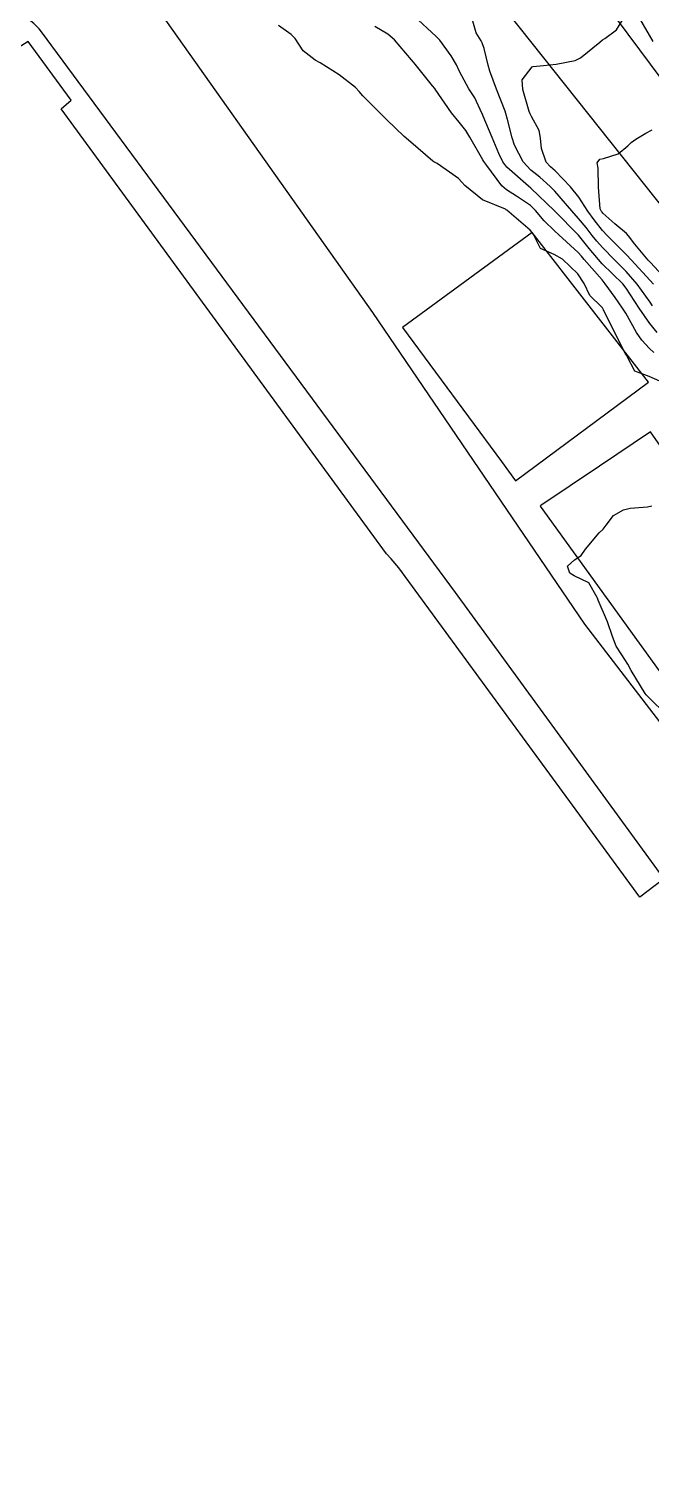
# Model space of a CAD drawing. Header units: metres. Extents: x 307586 to 320046, y 7427249 to 7434250.
# Drawn here: x 317879.3 to 317930.8, y 7431434 to 7431554.3 of the extents above; entities that cross this region are included whole.
import ezdxf

# ---------------------------------------------------------------- set-up
doc = ezdxf.new("R2010")
doc.units = ezdxf.units.M
doc.header["$MEASUREMENT"] = 0
for name, color, linetype in [('Curvas de Nivel 1m', 11, 'Continuous'), ('Curvas de Nivel 5m', 15, 'Continuous'), ('Edificações', 30, 'Continuous'), ('Linha Férrea', 20, 'Continuous'), ('Vias Primárias', 230, 'Continuous')]:
    doc.layers.add(name, color=color, linetype=linetype)

msp = doc.modelspace()

# ---------------------------------------------------------------- linework, layer by layer
at = {"layer": 'Curvas de Nivel 1m', "flags": 128}
for points, elevation in [([(317931.32, 7431529.1), (317930.71, 7431529.86), (317929.83, 7431531.12), (317928.75, 7431532.79), (317928.48, 7431533.13), (317926.78, 7431534.81), (317926.46, 7431535.15), (317925.69, 7431536.07), (317924.8, 7431537.18), (317922.82, 7431539.2), (317920.85, 7431541.07), (317920.67, 7431541.23), (317918.87, 7431542.82), (317918.53, 7431543.25), (317918.2, 7431543.95), (317917.66, 7431545.26), (317916.92, 7431547.03), (317916.84, 7431547.19), (317916.8, 7431547.27), (317916.21, 7431548.55), (317915.73, 7431549.29), (317914.96, 7431550.74), (317914.71, 7431551.3), (317914.27, 7431552.02), (317913.31, 7431553.32), (317913, 7431553.64), (317911.15, 7431555.35)], 744), ([(317931.02, 7431533.11), (317930.76, 7431533.41), (317929.17, 7431535.13), (317928.79, 7431535.54), (317927.18, 7431537.15), (317926.81, 7431537.55), (317926.1, 7431538.44), (317925.58, 7431539.17), (317924.84, 7431540.31), (317924.15, 7431541.19), (317922.87, 7431542.5), (317922.49, 7431542.83), (317922.14, 7431543.21), (317921.75, 7431544.35), (317921.66, 7431545.22), (317921.54, 7431545.85), (317920.92, 7431547.02), (317920.81, 7431547.23), (317920.73, 7431547.43), (317920.2, 7431549.24), (317920.15, 7431550.04), (317920.97, 7431551.12), (317921.05, 7431551.15), (317921.9, 7431551.22), (317922.97, 7431551.34), (317924.52, 7431551.65), (317924.98, 7431551.87), (317926.59, 7431553.16), (317926.8, 7431553.35), (317927, 7431553.47), (317927.95, 7431554.2), (317928.53, 7431555.13)], 746), ([(317930.99, 7431553.22), (317929.88, 7431555.12)], 747), ([(317931.55, 7431525.09), (317930.67, 7431525.47), (317929.47, 7431525.91), (317928.83, 7431527.13), (317928.78, 7431527.23), (317928.69, 7431527.39), (317927.78, 7431529.14), (317926.89, 7431530.99), (317926.8, 7431531.15), (317926.73, 7431531.22), (317925.76, 7431532.18), (317925.28, 7431533.17), (317924.76, 7431533.98), (317923.49, 7431535.19), (317922.79, 7431535.58), (317921.66, 7431536.08), (317921.08, 7431537.23), (317920.98, 7431537.4), (317920.81, 7431537.58), (317918.87, 7431539.25), (317918.82, 7431539.28), (317918.75, 7431539.32), (317916.84, 7431540.11), (317915.38, 7431541.29), (317915.13, 7431541.57), (317914.86, 7431541.87), (317913.09, 7431543.1), (317912.87, 7431543.21), (317912.81, 7431543.25), (317912.73, 7431543.32), (317910.9, 7431544.89), (317910.36, 7431545.36), (317908.92, 7431546.72), (317908.25, 7431547.38), (317906.94, 7431548.72), (317906.63, 7431549.09), (317906.34, 7431549.4), (317904.96, 7431550.45), (317903.39, 7431551.44), (317902.98, 7431551.67), (317901.98, 7431552.45), (317901.33, 7431553.46), (317901, 7431553.81), (317899.95, 7431554.54)], 742), ([(317931.05, 7431527.46), (317930.69, 7431527.79), (317930.05, 7431528.47), (317929.63, 7431529.12), (317928.73, 7431530.7), (317928.46, 7431531.13), (317927.86, 7431532.02), (317927.03, 7431533.15), (317926.76, 7431533.48), (317925.28, 7431535.17), (317925.05, 7431535.44), (317924.79, 7431535.73), (317923.19, 7431537.2), (317922.81, 7431537.53), (317921.96, 7431538.36), (317921.24, 7431539.22), (317920.83, 7431539.63), (317919.67, 7431540.41), (317918.85, 7431540.93), (317918.46, 7431541.25), (317917.2, 7431542.94), (317916.97, 7431543.27), (317916.88, 7431543.43), (317915.81, 7431545.29), (317915.46, 7431545.84), (317914.92, 7431546.55), (317914.29, 7431547.31), (317912.94, 7431549.26), (317912.92, 7431549.3), (317912.9, 7431549.32), (317912.71, 7431549.56), (317911.27, 7431551.35), (317911.13, 7431551.51), (317910.98, 7431551.69), (317909.57, 7431553.36), (317909, 7431553.84), (317907.93, 7431554.46)], 743), ([(317932.47, 7431533.08), (317930.78, 7431534.9), (317930.59, 7431535.11), (317929.49, 7431536.43), (317928.95, 7431537.13), (317928.8, 7431537.3), (317927.83, 7431538.12), (317926.82, 7431539.01), (317926.76, 7431539.09), (317926.71, 7431539.15), (317926.61, 7431539.37), (317926.46, 7431541.16), (317926.43, 7431542.72), (317926.37, 7431543.16), (317926.57, 7431543.47), (317926.88, 7431543.53), (317928.11, 7431543.91), (317928.89, 7431544.57), (317929.18, 7431544.84), (317929.57, 7431545.12), (317930.4, 7431545.63), (317930.91, 7431545.89)], 747), ([(317932.32, 7431497.22), (317930.43, 7431499.1), (317930.34, 7431499.2), (317929.17, 7431501.12), (317928.89, 7431501.64), (317928.39, 7431502.41), (317927.94, 7431503.13), (317927.62, 7431503.93), (317927.22, 7431505.14), (317926.44, 7431506.93), (317926.39, 7431507.09), (317926.37, 7431507.15), (317925.68, 7431508.38), (317924.46, 7431508.95), (317924.08, 7431509.18), (317923.89, 7431509.76), (317924.48, 7431510.28), (317925.03, 7431510.63), (317925.38, 7431511.17), (317926.51, 7431512.52), (317926.85, 7431512.81), (317927.09, 7431513.14), (317927.72, 7431513.94), (317928.53, 7431514.43), (317929.1, 7431514.56), (317930.54, 7431514.66), (317930.89, 7431514.75)], 742)]:
    msp.add_lwpolyline(points, dxfattribs=dict(at, elevation=elevation))
at = {"layer": 'Curvas de Nivel 5m', "elevation": 745, "flags": 128}
msp.add_lwpolyline([(317930.95, 7431531.32), (317930.74, 7431531.62), (317929.68, 7431533.12), (317928.77, 7431534.16), (317927.79, 7431535.14), (317926.79, 7431536.15), (317926.32, 7431536.68), (317925.94, 7431537.16), (317925.44, 7431537.81), (317924.82, 7431538.56), (317924.26, 7431539.19), (317922.85, 7431540.81), (317922.46, 7431541.21), (317921.61, 7431541.97), (317920.87, 7431542.56), (317920.23, 7431543.24), (317919.5, 7431544.64), (317919.31, 7431545.25), (317918.92, 7431546.77), (317918.8, 7431547.25), (317918.74, 7431547.44), (317918, 7431549.26), (317917.47, 7431550.76), (317917.33, 7431551.27), (317916.99, 7431552.63), (317916.82, 7431553.1), (317916.73, 7431553.27), (317916.34, 7431553.95), (317915.93, 7431555.29)], dxfattribs=at)
at = {"layer": 'Edificações'}
msp.add_lwpolyline([(317972.08, 7431424.95), (317935.99, 7431474.22), (317939.86, 7431477.05), (317940.04, 7431477.35), (317934.06, 7431485.49), (317929.89, 7431482.33), (317909.92, 7431509.61), (317909.28, 7431510.35), (317909.28, 7431510.35), (317908.89, 7431510.77), (317881.92, 7431547.63), (317882.76, 7431548.35), (317879.2, 7431553.23), (317878.36, 7431552.69), (317877.01, 7431554.01), (317816.84, 7431509.91), (317839.83, 7431479), (317879.91, 7431424.68)], dxfattribs=at)
for points in [[(317919.6, 7431516.81), (317930.61, 7431524.99), (317920.96, 7431537.41), (317910.22, 7431529.52), (317918.42, 7431518.42), (317919.6, 7431516.81)], [(317926.55, 7431518.05), (317921.7, 7431514.78), (317921.64, 7431514.72), (317938.05, 7431492.03), (317942.77, 7431495.66), (317933.15, 7431508.91), (317937.08, 7431511.88), (317930.79, 7431520.89)]]:
    msp.add_lwpolyline(points, close=True, dxfattribs=at)
at = {"layer": 'Linha Férrea'}
for points in [[(317968.82, 7431091.59), (317958.06, 7431144.29), (317949.11, 7431188.18), (317938.51, 7431236.3), (317935.39, 7431248.97, 0.012509), (317924.08, 7431287.19, 0.015152), (317912.12, 7431320.69, 0.021613), (317892.48, 7431365.09, 0.037018), (317849.49, 7431437.84), (317832.65, 7431462.07), (317810.12, 7431492.78), (317786.41, 7431524.99), (317759.13, 7431562.2)], [(317755.92, 7431559.85), (317783.21, 7431522.64), (317806.91, 7431490.43), (317829.41, 7431459.75), (317846.23, 7431435.57, -0.037018), (317888.92, 7431363.32, -0.021613), (317908.42, 7431319.24, -0.015152), (317920.3, 7431285.97, -0.012509), (317931.55, 7431247.94), (317934.76, 7431235.4), (317945.34, 7431187.36), (317954.28, 7431142.87), (317965.17, 7431090.38)]]:
    msp.add_lwpolyline(points, format="xyb", dxfattribs=at)
at = {"layer": 'Vias Primárias', "elevation": 749.3}
for points in [[(317973.04, 7431427.46), (317941.92, 7431470.13), (317914.62, 7431507.57), (317880.3, 7431554.03, 0.153073), (317878.31, 7431555.48, 0.124746), (317874.91, 7431555.75, 0.094814), (317873.12, 7431555.08), (317863.85, 7431548.23), (317825.95, 7431520.72), (317812.24, 7431510.59), (317807.05, 7431518.06, -0.219633), (317806.91, 7431518.83, -0.000051), (317807.36, 7431520.53), (317807.27, 7431527.34, 0.178925), (317806.37, 7431529.67), (317796.61, 7431543.18), (317782.9, 7431561.43), (317763.91, 7431585.64), (317750.79, 7431603.46)], [(317973.04, 7431427.46), (317941.92, 7431470.13), (317914.62, 7431507.57), (317880.3, 7431554.03, 0.153073), (317878.31, 7431555.48, 0.124746), (317874.91, 7431555.75, 0.094814), (317873.12, 7431555.08), (317863.85, 7431548.23), (317825.95, 7431520.72), (317812.24, 7431510.59), (317807.05, 7431518.06, -0.219633), (317806.91, 7431518.83, -0.000051), (317807.36, 7431520.53), (317807.27, 7431527.34, 0.178925), (317806.37, 7431529.67), (317796.61, 7431543.18), (317782.9, 7431561.43), (317763.91, 7431585.64), (317750.79, 7431603.46)], [(317877.92, 7431571.61, 0.128979), (317884, 7431573.75, 0.006361), (317888.65, 7431576.99, -0.18589), (317898.15, 7431579.45, 0.043563), (317903.36, 7431579.31, -0.24785), (317913.28, 7431574.81), (317943.62, 7431534.06), (317962.28, 7431510.05, -0.834064), (317958.53, 7431505.86), (317910.56, 7431566.2, 0.210117), (317898.17, 7431572.73, 0.236605), (317885.45, 7431567.44, 0.300926), (317884.89, 7431563.05), (317907.74, 7431530.76), (317925.32, 7431504.94), (317969.23, 7431447.75), (317980.44, 7431432.6)], [(317877.92, 7431571.61, 0.128979), (317884, 7431573.75, 0.006361), (317888.65, 7431576.99, -0.18589), (317898.15, 7431579.45, 0.043563), (317903.36, 7431579.31, -0.24785), (317913.28, 7431574.81), (317943.62, 7431534.06), (317962.28, 7431510.05, -0.834064), (317958.53, 7431505.86), (317910.56, 7431566.2, 0.210117), (317898.17, 7431572.73, 0.236605), (317885.45, 7431567.44, 0.300926), (317884.89, 7431563.05), (317907.74, 7431530.76), (317925.32, 7431504.94), (317969.23, 7431447.75), (317980.44, 7431432.6)]]:
    msp.add_lwpolyline(points, format="xyb", dxfattribs=at)

doc.saveas('drawing.dxf')
